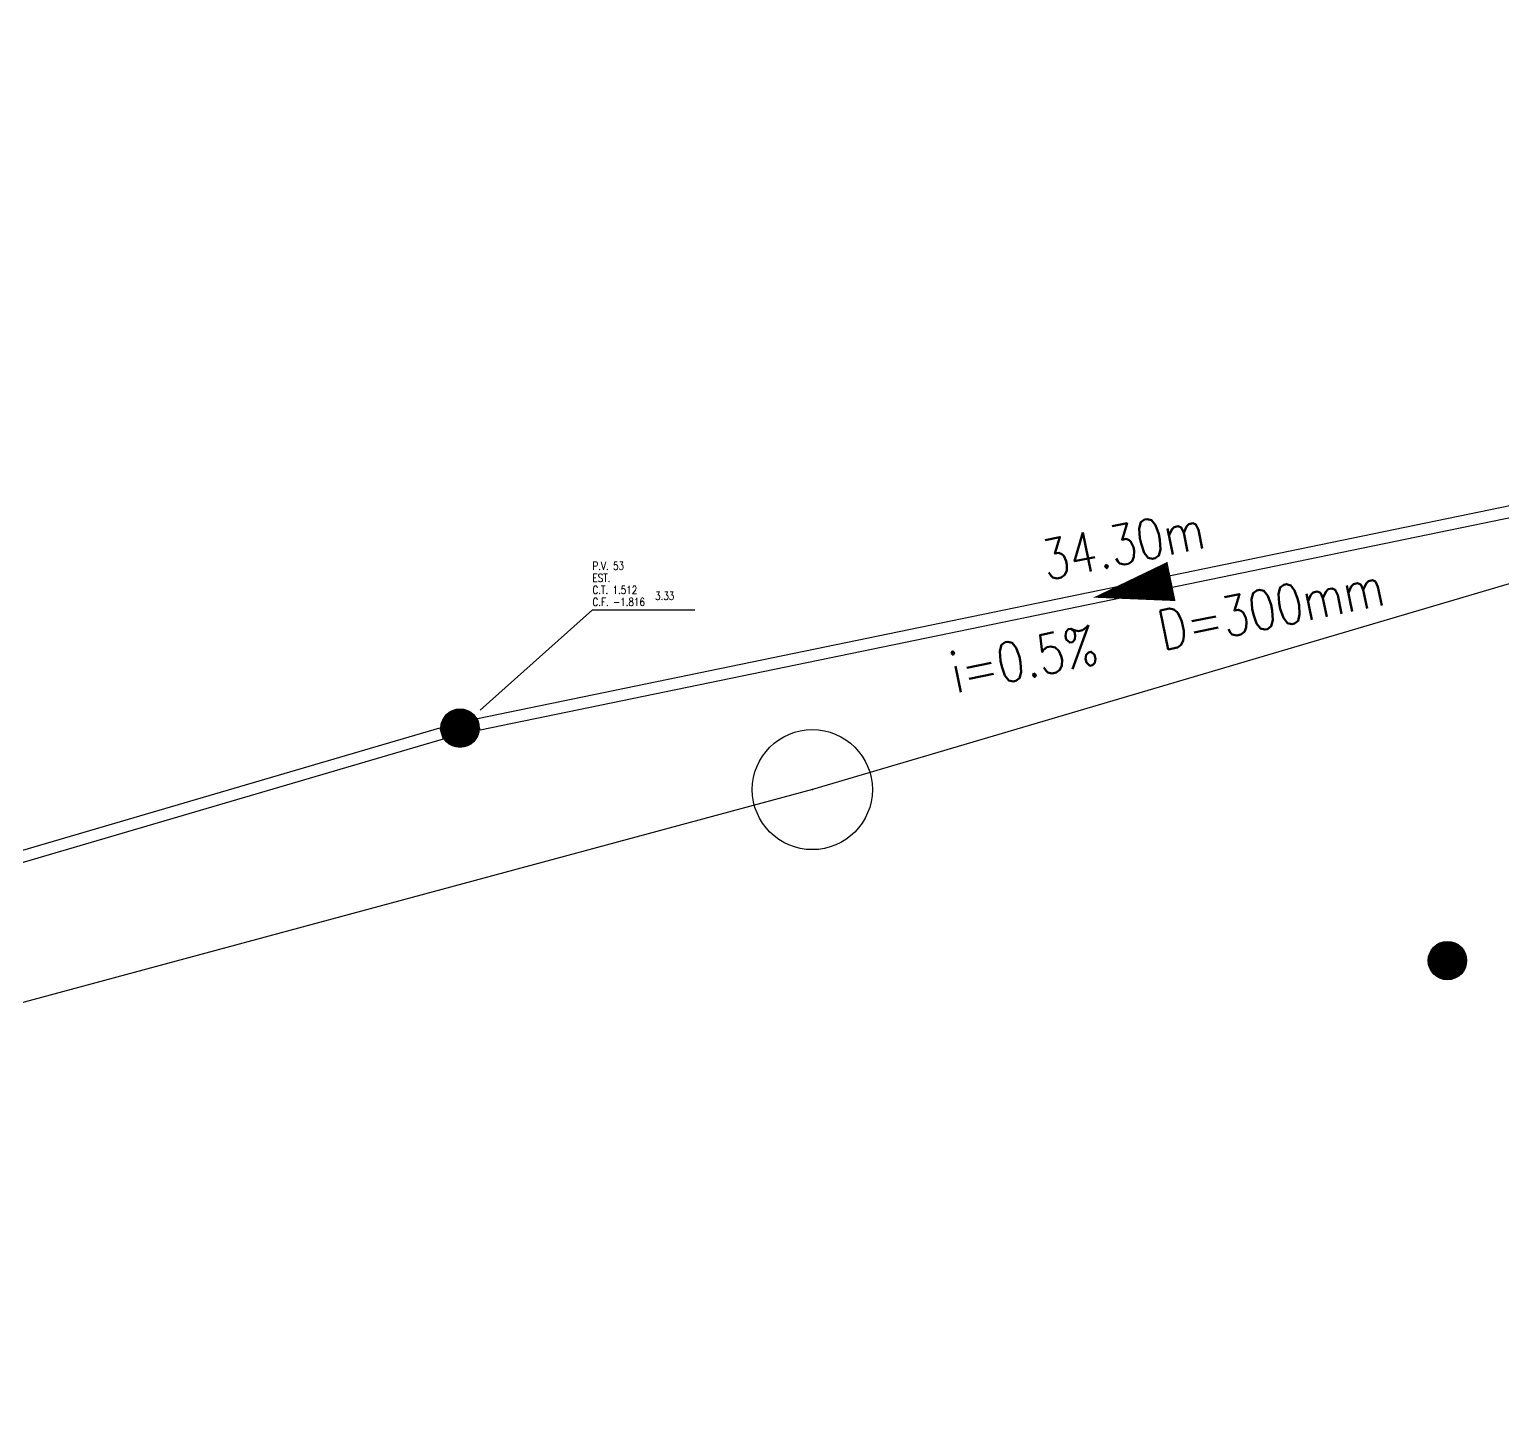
# Model space of a CAD drawing. Extents: x -289 to 361868, y -200 to 7352041.
# Drawn here: x 360949.48 to 360986.29, y 7351370 to 7351404.37 of the extents above; entities that cross this region are included whole.
import ezdxf
from ezdxf.enums import TextEntityAlignment as Align

# ---------------------------------------------------------------- set-up
doc = ezdxf.new("R2010")
doc.units = 0
for name, color, linetype in [('ESGOTO', 7, 'Continuous'), ('PONTOS-CAIXAS_U', 1, 'Continuous'), ('PS_IND_COMPRIMENTO', 7, 'Continuous'), ('PS_IND_DIAMETRO', 7, 'Continuous'), ('PS_IND_FLUXO', 3, 'Continuous'), ('PS_IND_INCLINACAO', 7, 'Continuous'), ('PS_PONTOS_IDENTIFICACAO_LIN', 7, 'Continuous'), ('PS_PONTOS_IDENTIFICACAO_TXT', 7, 'Continuous'), ('TUBO_PVC', 1, 'Continuous')]:
    doc.layers.add(name, color=color, linetype=linetype)
doc.styles.add('ROMANS', font='ROMANS.shx', dxfattribs={"height": 2})

# ---------------------------------------------------------------- blocks, each defined once
blk = doc.blocks.new('DGE012A')
at = {"color": 0}
blk.add_circle((0, 0), 1.5, dxfattribs=at)
blk.add_point((0, 0), dxfattribs=at)
blk = doc.blocks.new('*U3315', base_point=(9690.446, 9362.01))
at = {"const_width": 0.24, "flags": 128}
blk.add_lwpolyline([(9690.326, 9362.01, 1), (9690.566, 9362.01, 1)], format="xyb", close=True, dxfattribs=at)
blk.add_circle((9690.446, 9362.01), 0.24)
blk = doc.blocks.new('*U3317', base_point=(9690.446, 9362.01))
at = {"const_width": 0.24, "flags": 128}
blk.add_lwpolyline([(9690.326, 9362.01, 1), (9690.566, 9362.01, 1)], format="xyb", close=True, dxfattribs=at)
blk.add_circle((9690.446, 9362.01), 0.24)

msp = doc.modelspace()

# ---------------------------------------------------------------- linework, layer by layer
at = {"layer": 'ESGOTO', "color": 3}
for points in [[(361033.363, 7351404.368), (360969.042, 7351385.368)], [(360969.042, 7351385.368), (360912.082, 7351369.998)]]:
    msp.add_lwpolyline(points, dxfattribs=at)
at = {"layer": 'PS_IND_FLUXO'}
msp.add_lwpolyline([(360978.015, 7351390.571, 1, 0, 0), (360976.057, 7351390.167, 0, 0, 0)], format="xyseb", dxfattribs=at)
at = {"layer": 'PS_PONTOS_IDENTIFICACAO_LIN', "linetype": 'Continuous'}
msp.add_lwpolyline([(360960.747, 7351387.358), (360963.55, 7351389.86), (360966.11, 7351389.86)], dxfattribs=at)
at = {"layer": 'TUBO_PVC'}
for points in [[(360993.362, 7351393.737), (360993.392, 7351393.59), (360960.74, 7351386.855), (360960.71, 7351387.002), (360960.679, 7351387.149), (360993.332, 7351393.884)], [(360959.78, 7351386.77), (360959.822, 7351386.626), (360924.691, 7351376.317), (360924.649, 7351376.461), (360924.606, 7351376.605), (360959.737, 7351386.914)]]:
    msp.add_lwpolyline(points, close=True, dxfattribs=at)

# ---------------------------------------------------------------- block references
at = {"layer": 'ESGOTO', "color": 2, "rotation": 196.4570461699999}
msp.add_blockref('DGE012A', (360969.042, 7351385.368), dxfattribs=at)
at = {"layer": 'PONTOS-CAIXAS_U', "xscale": 2, "yscale": 2, "zscale": 2}
for name, p in [('*U3317', (360960.24, 7351386.905)), ('*U3315', (360984.909, 7351381.095))]:
    msp.add_blockref(name, p, dxfattribs=at)

# ---------------------------------------------------------------- texts
at = {"layer": 'PS_IND_COMPRIMENTO', "style": 'ROMANS', "width": 0.8}
msp.add_text('34.30m', height=1, rotation=11.6533, dxfattribs=at).set_placement((360976.804, 7351391.496), align=Align.MIDDLE_CENTER)
at = {"layer": 'PS_IND_DIAMETRO', "style": 'ROMANS', "width": 0.8}
msp.add_text('D=300mm', height=1, rotation=11.6533, dxfattribs=at).set_placement((360980.5, 7351389.91), align=Align.MIDDLE_CENTER)
at = {"layer": 'PS_IND_INCLINACAO', "style": 'ROMANS', "width": 0.8}
msp.add_text('i=0.5%', height=1, rotation=11.6533, dxfattribs=at).set_placement((360974.33, 7351388.637), align=Align.MIDDLE_CENTER)
at = {"layer": 'PS_PONTOS_IDENTIFICACAO_TXT', "style": 'ROMANS', "width": 0.8}
for s, p in [('P.V. 53', (360963.55, 7351390.86)), ('EST. ', (360963.55, 7351390.56)), ('C.T. 1.512', (360963.55, 7351390.26)), ('C.F. -1.816', (360963.55, 7351389.96)), ('3.33', (360965.114, 7351390.11))]:
    msp.add_text(s, height=0.2, dxfattribs=at).set_placement(p)

doc.saveas('drawing.dxf')
